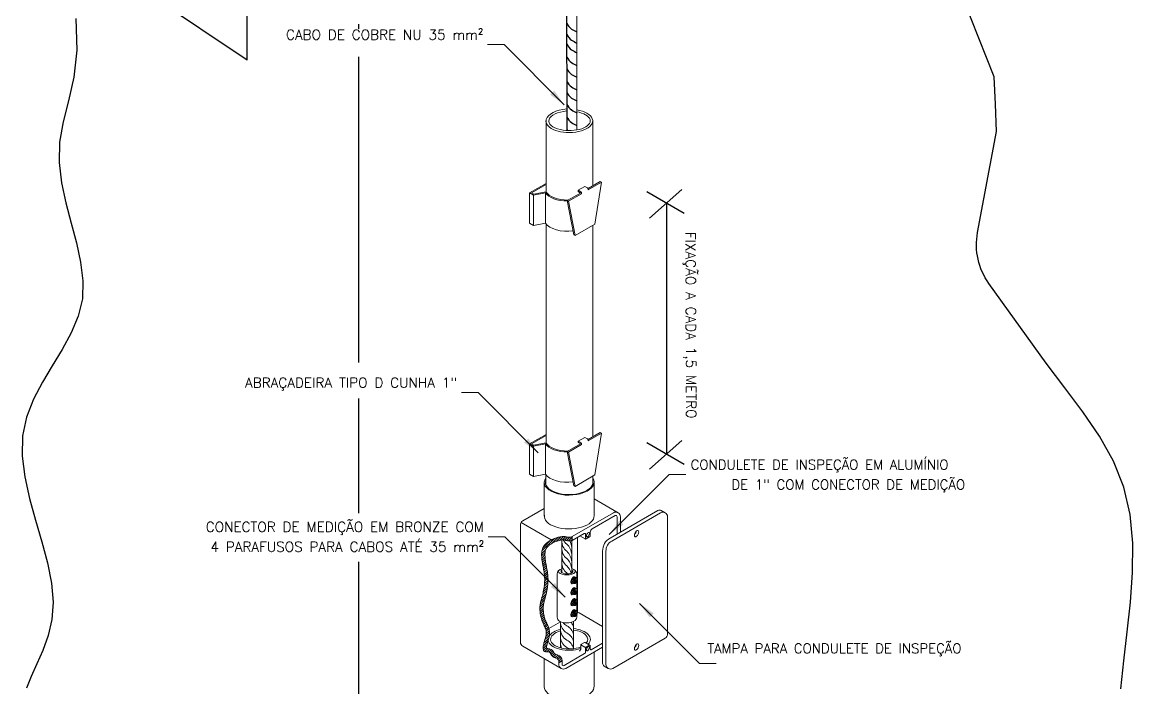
# Paper-space layout 'Layout4' of a CAD drawing. Header units: millimetres. Extents: x 16 to 267, y 19 to 196.
# Drawn here: x 38.48 to 76.11, y 135.41 to 157.96 of the extents above; entities that cross this region are included whole.
import ezdxf
from ezdxf.enums import TextEntityAlignment as Align

# ---------------------------------------------------------------- set-up
doc = ezdxf.new("R2010")
doc.units = ezdxf.units.MM
for name, color, linetype in [('C01', 1, 'Continuous'), ('C02', 42, 'Continuous'), ('C025', 42, 'Continuous'), ('C03', 7, 'Continuous')]:
    doc.layers.add(name, color=color, linetype=linetype)
doc.styles.add('80CL', font='romans.shx', dxfattribs={"height": 2})
pattern_1 = [(45, (89.7333, 92.15463), (-0.039774756, 0.039774756), [])]

psp = doc.layouts.new('Layout4')

# ---------------------------------------------------------------- hatches: boundary and pattern name
at = {"layer": 'C01', "lineweight": 0}
h = psp.add_hatch(dxfattribs=at)
h.set_pattern_fill('ANSI31', color=256, scale=0.45, style=0)
h.set_pattern_definition(pattern_1)
h.paths.add_polyline_path([(56.401, 140.421), (56.4, 140.42), (56.374, 140.406), (56.349, 140.39), (56.325, 140.374), (56.302, 140.357), (56.278, 140.34), (56.255, 140.321), (56.232, 140.302), (56.21, 140.282), (56.188, 140.26), (56.168, 140.236), (56.149, 140.21), (56.132, 140.182), (56.116, 140.15), (56.104, 140.116), (56.094, 140.077), (56.087, 140.036), (56.082, 139.992), (56.079, 139.946), (56.079, 139.899), (56.081, 139.85), (56.084, 139.801), (56.089, 139.753), (56.095, 139.704), (56.103, 139.657), (56.111, 139.61), (56.12, 139.563), (56.129, 139.517), (56.138, 139.47), (56.147, 139.424), (56.155, 139.379), (56.162, 139.333), (56.169, 139.287), (56.174, 139.24), (56.178, 139.193), (56.181, 139.144), (56.182, 139.095), (56.182, 139.044), (56.18, 138.992), (56.176, 138.937), (56.171, 138.882), (56.164, 138.826), (56.155, 138.771), (56.146, 138.717), (56.136, 138.664), (56.125, 138.615), (56.114, 138.568), (56.104, 138.532), (56.221, 138.532), (56.223, 138.541), (56.235, 138.59), (56.246, 138.642), (56.257, 138.696), (56.266, 138.753), (56.275, 138.811), (56.282, 138.869), (56.288, 138.928), (56.292, 138.985), (56.295, 139.041), (56.295, 139.096), (56.294, 139.149), (56.291, 139.201), (56.286, 139.251), (56.28, 139.301), (56.274, 139.35), (56.266, 139.398), (56.257, 139.445), (56.248, 139.492), (56.239, 139.538), (56.23, 139.584), (56.221, 139.63), (56.214, 139.675), (56.206, 139.72), (56.201, 139.766), (56.196, 139.811), (56.193, 139.856), (56.192, 139.9), (56.192, 139.943), (56.194, 139.983), (56.198, 140.02), (56.204, 140.054), (56.211, 140.082), (56.22, 140.107), (56.231, 140.128), (56.242, 140.148), (56.256, 140.166), (56.271, 140.183), (56.288, 140.2), (56.307, 140.217), (56.327, 140.234), (56.347, 140.251), (56.368, 140.267), (56.389, 140.282), (56.41, 140.296), (56.432, 140.309), (56.454, 140.322), (56.477, 140.334), (56.501, 140.345), (56.526, 140.356), (56.553, 140.366), (56.581, 140.376), (56.61, 140.385), (56.64, 140.394), (56.671, 140.402), (56.701, 140.41), (56.714, 140.413), (56.731, 140.417), (56.759, 140.423), (56.784, 140.426), (56.807, 140.428), (56.83, 140.427), (56.855, 140.423), (56.884, 140.415), (56.902, 140.408, 0.179506), (57.119, 140.408), (57.119, 140.538, -0.165926), (56.923, 140.521), (56.92, 140.522), (56.878, 140.534), (56.84, 140.539), (56.805, 140.541), (56.771, 140.538), (56.739, 140.533), (56.707, 140.527), (56.675, 140.519), (56.642, 140.511), (56.61, 140.502), (56.577, 140.493), (56.545, 140.483), (56.514, 140.472), (56.484, 140.46), (56.455, 140.448), (56.427, 140.434)])
h = psp.add_hatch(dxfattribs=at)
h.set_pattern_fill('ANSI31', color=256, scale=0.45, style=0)
h.set_pattern_definition(pattern_1)
h.paths.add_polyline_path([(56.221, 138.532), (56.104, 138.532), (56.103, 138.526), (56.091, 138.487), (56.08, 138.45), (56.069, 138.416), (56.059, 138.383), (56.05, 138.35), (56.042, 138.316), (56.035, 138.282), (56.029, 138.245), (56.025, 138.207), (56.022, 138.168), (56.02, 138.128), (56.02, 138.086), (56.022, 138.045), (56.024, 138.002), (56.029, 137.96), (56.034, 137.917), (56.041, 137.875), (56.05, 137.833), (56.06, 137.791), (56.071, 137.75), (56.084, 137.709), (56.099, 137.669), (56.115, 137.629), (56.132, 137.59), (56.151, 137.551), (56.169, 137.513), (56.187, 137.474), (56.203, 137.436), (56.216, 137.398), (56.227, 137.359), (56.233, 137.32), (56.235, 137.28), (56.233, 137.24), (56.227, 137.199), (56.219, 137.159), (56.213, 137.134), (56.329, 137.134), (56.329, 137.134), (56.338, 137.181), (56.345, 137.229), (56.348, 137.28), (56.345, 137.332), (56.337, 137.383), (56.326, 137.425), (56.324, 137.431), (56.308, 137.477), (56.29, 137.52), (56.271, 137.56), (56.252, 137.599), (56.235, 137.637), (56.218, 137.673), (56.204, 137.709), (56.191, 137.745), (56.179, 137.782), (56.169, 137.819), (56.16, 137.857), (56.152, 137.895), (56.146, 137.934), (56.14, 137.973), (56.137, 138.011), (56.134, 138.05), (56.133, 138.088), (56.133, 138.126), (56.134, 138.162), (56.137, 138.197), (56.14, 138.23), (56.145, 138.262), (56.151, 138.291), (56.159, 138.321), (56.167, 138.351), (56.177, 138.383), (56.188, 138.417), (56.199, 138.455), (56.211, 138.496)])
h = psp.add_hatch(dxfattribs=at)
h.set_pattern_fill('ANSI31', color=256, scale=0.45, style=0)
h.set_pattern_definition(pattern_1)
h.paths.add_polyline_path([(56.286, 136.98), (56.294, 137.007), (56.306, 137.047), (56.318, 137.09), (56.329, 137.134), (56.213, 137.134), (56.209, 137.118), (56.198, 137.078), (56.186, 137.039), (56.175, 137), (56.173, 136.991)])
h = psp.add_hatch(dxfattribs=at)
h.set_pattern_fill('ANSI31', color=256, scale=0.45, style=0)
h.set_pattern_definition(pattern_1)
h.paths.add_polyline_path([(56.286, 136.98), (56.173, 136.991), (56.165, 136.962), (56.155, 136.926), (56.148, 136.89), (56.141, 136.857), (56.136, 136.825), (56.133, 136.795), (56.131, 136.767), (56.132, 136.757), (56.249, 136.77, -0.151546), (56.246, 136.795), (56.248, 136.81), (56.252, 136.837), (56.258, 136.867), (56.265, 136.9), (56.273, 136.934), (56.283, 136.969)])
h = psp.add_hatch(dxfattribs=at)
h.set_pattern_fill('ANSI31', color=256, scale=0.45, style=0)
h.set_pattern_definition(pattern_1)
h.paths.add_polyline_path([(56.249, 136.77), (56.132, 136.757), (56.132, 136.742), (56.134, 136.72), (56.139, 136.7), (56.146, 136.683), (56.154, 136.669), (56.165, 136.657), (56.177, 136.648), (56.192, 136.641), (56.208, 136.637), (56.226, 136.635), (56.246, 136.634), (56.267, 136.634), (56.288, 136.632), (56.31, 136.627), (56.332, 136.619), (56.354, 136.606), (56.375, 136.587), (56.385, 136.574, 0.009996), (56.39, 136.564), (56.468, 136.65, 0.201221), (56.285, 136.745, -0.272287)])
h = psp.add_hatch(dxfattribs=at)
h.set_pattern_fill('ANSI31', color=256, scale=0.45, style=0)
h.set_pattern_definition(pattern_1)
h.paths.add_polyline_path([(56.563, 136.422, -0.364199), (56.659, 136.26), (56.772, 136.325, 0.367718), (56.618, 136.526, -0.282329), (56.484, 136.63, 0.023274), (56.468, 136.65), (56.39, 136.564, 0.20013), (56.55, 136.426, -0.021783)])

# ---------------------------------------------------------------- linework, layer by layer
at = {"layer": 'C01'}
for p, q in [((60.914, 151.48), (59.644, 152.213)), ((60.833, 152.29), (59.733, 151.32)), ((60.309, 151.828), (60.309, 143.328)), ((60.833, 143.79), (59.733, 142.82)), ((60.914, 142.98), (59.644, 143.712))]:
    psp.add_line(p, q, dxfattribs=at)
at = {"layer": 'C01', "lineweight": 0}
for p, q in [((57.119, 140.538), (57.119, 140.408)), ((57.074, 137.627), (57.093, 137.634)), ((56.659, 136.26), (56.772, 136.325))]:
    psp.add_line(p, q, dxfattribs=at)
at = {"layer": 'C01'}
psp.add_lwpolyline([(75.703, 135.374), (75.806, 136.325), (75.926, 137.309), (76.036, 138.312), (76.108, 139.319), (76.112, 140.314), (76.022, 141.284), (75.808, 142.214), (75.454, 143.095), (74.98, 143.937), (74.421, 144.759), (73.809, 145.578), (73.177, 146.41), (71.237, 149.107, -0.204592), (70.852, 150.832), (71.488, 154.256), (71.465, 155.178), (71.417, 156.107), (68.552, 163.325)], format="xyb", dxfattribs=at)
psp.add_lwpolyline([(40.289, 158.08), (40.327, 157.006), (40.222, 156.092), (40.044, 155.297), (39.859, 154.579), (39.735, 153.895), (39.723, 153.211), (39.807, 152.523), (39.955, 151.837), (40.134, 151.157), (40.312, 150.487), (40.456, 149.832), (40.534, 149.196), (40.514, 148.584), (40.373, 147.999), (40.134, 147.433), (39.83, 146.878), (39.494, 146.324), (39.159, 145.763), (38.858, 145.185), (38.623, 144.582), (38.489, 143.943), (38.476, 143.265), (38.565, 142.555), (38.726, 141.826), (38.928, 141.09), (39.139, 140.359), (39.33, 139.645), (39.47, 138.96), (39.528, 138.317), (39.483, 137.725), (39.356, 137.181), (39.177, 136.682), (38.975, 136.223), (38.78, 135.797), (38.623, 135.401)], dxfattribs=at)
at = {"layer": 'C01', "lineweight": 0}
for points in [[(56.925, 140.52), (56.92, 140.522), (56.878, 140.534), (56.84, 140.539), (56.805, 140.541), (56.771, 140.538), (56.739, 140.533), (56.707, 140.527), (56.675, 140.519), (56.642, 140.511), (56.61, 140.502), (56.577, 140.493), (56.545, 140.483), (56.514, 140.472), (56.484, 140.46), (56.455, 140.448), (56.427, 140.434), (56.4, 140.42), (56.374, 140.406), (56.349, 140.39), (56.325, 140.374), (56.302, 140.357), (56.278, 140.34), (56.255, 140.321), (56.232, 140.302), (56.21, 140.282), (56.188, 140.26), (56.168, 140.236), (56.149, 140.21), (56.132, 140.182), (56.116, 140.15), (56.104, 140.116), (56.094, 140.077), (56.087, 140.036), (56.082, 139.992), (56.079, 139.946), (56.079, 139.899), (56.081, 139.85), (56.084, 139.801), (56.089, 139.753), (56.095, 139.704), (56.103, 139.657), (56.111, 139.61), (56.12, 139.563), (56.129, 139.517), (56.138, 139.47), (56.147, 139.424), (56.155, 139.379), (56.162, 139.333), (56.169, 139.287), (56.174, 139.24), (56.178, 139.193), (56.181, 139.144), (56.182, 139.095), (56.182, 139.044), (56.18, 138.992), (56.176, 138.937), (56.171, 138.882), (56.164, 138.826), (56.155, 138.771), (56.146, 138.717), (56.136, 138.664), (56.125, 138.615), (56.114, 138.568), (56.103, 138.526), (56.091, 138.487), (56.08, 138.45), (56.069, 138.416), (56.059, 138.383), (56.05, 138.35), (56.042, 138.316), (56.035, 138.282), (56.029, 138.245), (56.025, 138.207), (56.022, 138.168), (56.02, 138.128), (56.02, 138.086), (56.022, 138.045), (56.024, 138.002), (56.029, 137.96), (56.034, 137.917), (56.041, 137.875), (56.05, 137.833), (56.06, 137.791), (56.071, 137.75), (56.084, 137.709), (56.099, 137.669), (56.115, 137.629), (56.132, 137.59), (56.151, 137.551), (56.169, 137.513), (56.187, 137.474), (56.203, 137.436), (56.216, 137.398), (56.227, 137.359), (56.233, 137.32), (56.235, 137.28), (56.233, 137.24), (56.227, 137.199), (56.219, 137.159), (56.209, 137.118), (56.198, 137.078), (56.186, 137.039), (56.175, 137), (56.165, 136.962), (56.155, 136.926), (56.148, 136.89), (56.141, 136.857), (56.136, 136.825), (56.133, 136.795), (56.131, 136.767), (56.132, 136.742), (56.134, 136.72), (56.139, 136.7), (56.146, 136.683), (56.154, 136.669), (56.165, 136.657), (56.177, 136.648), (56.192, 136.641), (56.208, 136.637), (56.226, 136.635), (56.246, 136.634), (56.267, 136.634), (56.288, 136.632), (56.31, 136.627), (56.332, 136.619), (56.354, 136.606), (56.375, 136.587), (56.385, 136.574)], [(56.902, 140.408), (56.884, 140.415), (56.855, 140.423), (56.83, 140.427), (56.807, 140.428), (56.784, 140.426), (56.759, 140.423), (56.731, 140.417), (56.701, 140.41), (56.671, 140.402), (56.64, 140.394), (56.61, 140.385), (56.581, 140.376), (56.553, 140.366), (56.526, 140.356), (56.501, 140.345), (56.477, 140.334), (56.454, 140.322), (56.432, 140.309), (56.41, 140.296), (56.389, 140.282), (56.368, 140.267), (56.347, 140.251), (56.327, 140.234), (56.307, 140.217), (56.288, 140.2), (56.271, 140.183), (56.256, 140.166), (56.242, 140.148), (56.231, 140.128), (56.22, 140.107), (56.211, 140.082), (56.204, 140.054), (56.198, 140.02), (56.194, 139.983), (56.192, 139.943), (56.192, 139.9), (56.193, 139.856), (56.196, 139.811), (56.201, 139.766), (56.206, 139.72), (56.214, 139.675), (56.221, 139.63), (56.23, 139.584), (56.239, 139.538), (56.248, 139.492), (56.257, 139.445), (56.266, 139.398), (56.274, 139.35), (56.28, 139.301), (56.286, 139.251), (56.291, 139.201), (56.294, 139.149), (56.295, 139.096), (56.295, 139.041), (56.292, 138.985), (56.288, 138.928), (56.282, 138.869), (56.275, 138.811), (56.266, 138.753), (56.257, 138.696), (56.246, 138.642), (56.235, 138.59), (56.223, 138.541), (56.211, 138.496), (56.199, 138.455), (56.188, 138.417), (56.177, 138.383), (56.167, 138.351), (56.159, 138.321), (56.151, 138.291), (56.145, 138.262), (56.14, 138.23), (56.137, 138.197), (56.134, 138.162), (56.133, 138.126), (56.133, 138.088), (56.134, 138.05), (56.137, 138.011), (56.14, 137.973), (56.146, 137.934), (56.152, 137.895), (56.16, 137.857), (56.169, 137.819), (56.179, 137.782), (56.191, 137.745), (56.204, 137.709), (56.218, 137.673), (56.235, 137.637), (56.252, 137.599), (56.271, 137.56), (56.29, 137.52), (56.308, 137.477), (56.324, 137.431), (56.337, 137.383), (56.345, 137.332), (56.348, 137.28), (56.345, 137.229), (56.338, 137.181), (56.329, 137.134), (56.318, 137.09), (56.306, 137.047), (56.294, 137.007), (56.283, 136.969), (56.273, 136.934), (56.265, 136.9), (56.258, 136.867), (56.252, 136.837), (56.248, 136.81), (56.246, 136.795)]]:
    psp.add_lwpolyline(points, dxfattribs=at)
for centre, radius, start, end in [((56.7, 154.589), 0.57, 45.0135, 46.6951), ((57.174, 140.364), 0.408, 175.2874, 233.1387), ((57.174, 140.609), 0.408, 206.2478, 233.1387), ((57.011, 140.701), 0.313, 249.5501, 290.2563), ((56.996, 140.817), 0.305, 256.0686, 293.7528), ((56.537, 140.109), 0.57, 6.1981, 29.4051), ((57.174, 140.12), 0.408, 175.2874, 233.1387), ((56.537, 139.867), 0.57, 6.1981, 46.6951), ((56.537, 139.622), 0.57, 6.1981, 46.6951), ((57.174, 139.875), 0.408, 175.2874, 233.1387), ((57.174, 139.631), 0.408, 175.2874, 233.1387), ((56.537, 139.378), 0.57, 6.1981, 46.6951), ((56.537, 139.133), 0.57, 16.7956, 46.6951), ((56.537, 138.889), 0.57, 42.2486, 46.6951), ((57.147, 137.65), 0.433, 180, 240.8925), ((57.147, 137.409), 0.433, 180, 240.8925), ((57.147, 137.89), 0.433, 218.1832, 240.8925), ((56.764, 137.151), 0.4, 10.504, 64.395), ((56.764, 137.392), 0.4, 10.504, 37.563), ((57.147, 137.158), 0.433, 180, 240.8925), ((56.764, 136.91), 0.4, 10.504, 64.395), ((56.764, 136.67), 0.4, 10.504, 64.395), ((56.289, 136.788), 0.0431, 169.951, 265.0677), ((56.263, 136.478), 0.268, 34.4772, 85.319), ((56.635, 136.687), 0.162, 200.8029, 263.8665), ((57.147, 136.938), 0.433, 180, 204.6487), ((56.764, 136.419), 0.4, 50.7397, 64.395), ((56.635, 136.687), 0.275, 204.445, 254.6711), ((56.514, 136.284), 0.147, 350.7956, 75.8334), ((56.577, 136.335), 0.195, 357.0861, 77.8436)]:
    psp.add_arc(centre, radius, start, end, dxfattribs=at)
for centre, ratio, start_param, end_param in [((57.156, 139.058), 0.277631, 3.162124, 5.920702), ((57.188, 139.039), 0.281547, 3.158868, 6.283185), ((57.156, 138.685), 0.277631, 3.162124, 5.920702), ((57.188, 138.667), 0.281547, 3.158868, 6.283185), ((57.156, 138.313), 0.277631, 3.162124, 5.920702), ((57.188, 138.295), 0.281547, 3.158868, 6.283185), ((57.156, 137.941), 0.277631, 3.162124, 5.920702), ((57.188, 137.923), 0.281547, 3.158868, 6.283185)]:
    psp.add_ellipse(centre, major_axis=(-0.074, -0.107), ratio=ratio, start_param=start_param, end_param=end_param, dxfattribs=at)
at = {"layer": 'C01'}
for points in [[(56.928, 157.912), (56.976, 157.842), (57.064, 157.716), (57.211, 157.663), (57.267, 157.627)], [(56.928, 157.537), (56.976, 157.467), (57.064, 157.341), (57.211, 157.287), (57.267, 157.251)], [(56.928, 157.21), (56.976, 157.14), (57.064, 157.014), (57.211, 156.96), (57.267, 156.924)], [(56.928, 156.778), (56.976, 156.708), (57.064, 156.582), (57.211, 156.528), (57.267, 156.492)], [(56.928, 156.379), (56.976, 156.31), (57.064, 156.183), (57.211, 156.13), (57.267, 156.094)], [(56.928, 155.953), (56.976, 155.883), (57.064, 155.757), (57.211, 155.703), (57.267, 155.667)], [(56.928, 155.577), (56.976, 155.507), (57.064, 155.381), (57.211, 155.327), (57.267, 155.292)], [(56.928, 155.176), (56.976, 155.106), (57.064, 154.98), (57.211, 154.926), (57.267, 154.891)], [(56.928, 154.744), (56.976, 154.674), (57.064, 154.548), (57.211, 154.494), (57.267, 154.459)]]:
    psp.add_open_spline(points, degree=3, knots=[0, 0, 0, 0, 0.05536196, 0.0999282, 0.0999282, 0.0999282, 0.0999282], dxfattribs=at)
psp.add_open_spline([(56.928, 154.346), (56.941, 154.326), (56.955, 154.307), (56.968, 154.288)], degree=3, dxfattribs=at)
at = {"layer": 'C02'}
psp.add_line((56.905, 168.565), (56.929, 154.299), dxfattribs=at)
at = {"layer": 'C02', "lineweight": 0}
for p, q in [((57.267, 154.319), (57.267, 168.252)), ((56.929, 154.299), (56.929, 155.157)), ((56.227, 154.625), (56.227, 152.207)), ((57.809, 154.617), (57.809, 152.413)), ((57.809, 153.674), (57.809, 152.413)), ((56.227, 151.123), (56.227, 148.244)), ((57.809, 151.081), (57.809, 146.648)), ((56.227, 148.244), (56.227, 143.702)), ((57.809, 148.203), (57.809, 143.913)), ((56.227, 147.126), (56.227, 144.332)), ((56.22, 142.631), (56.22, 142.311)), ((57.809, 142.581), (57.809, 142.31)), ((60.402, 142.64), (60.964, 142.64)), ((56.767, 139.313), (56.767, 140.424)), ((57.105, 139.312), (57.105, 140.403)), ((56.606, 139.281), (56.606, 137.804)), ((56.606, 139.28), (56.606, 137.8)), ((57.266, 139.281), (57.266, 139.132)), ((57.073, 138.982), (57.079, 138.985)), ((57.083, 138.951), (57.111, 138.967)), ((57.114, 138.933), (57.183, 138.942)), ((57.143, 138.987), (57.261, 139.055)), ((57.143, 138.987), (57.146, 139.018)), ((57.165, 138.974), (57.143, 138.987)), ((57.169, 139.005), (57.146, 139.018)), ((57.165, 138.974), (57.284, 139.042)), ((57.169, 139.005), (57.287, 139.074)), ((57.199, 139.178), (57.195, 139.152)), ((57.23, 139.162), (57.226, 139.134)), ((57.284, 139.042), (57.258, 139.057)), ((57.261, 139.145), (57.278, 139.099)), ((57.266, 139.061), (57.266, 139.052)), ((57.266, 138.999), (57.266, 138.761)), ((57.073, 138.61), (57.079, 138.612)), ((57.083, 138.579), (57.111, 138.594)), ((57.114, 138.561), (57.183, 138.569)), ((57.143, 138.614), (57.261, 138.683)), ((57.143, 138.614), (57.146, 138.646)), ((57.165, 138.601), (57.143, 138.614)), ((57.169, 138.633), (57.146, 138.646)), ((57.165, 138.601), (57.284, 138.67)), ((57.169, 138.633), (57.287, 138.701)), ((57.199, 138.806), (57.195, 138.78)), ((57.23, 138.79), (57.226, 138.762)), ((57.261, 138.773), (57.278, 138.727)), ((57.261, 138.683), (57.261, 138.686)), ((57.284, 138.67), (57.261, 138.683)), ((57.266, 138.689), (57.266, 138.68)), ((57.266, 138.627), (57.266, 138.388)), ((57.073, 138.237), (57.079, 138.24)), ((57.083, 138.206), (57.111, 138.222)), ((57.114, 138.188), (57.183, 138.197)), ((57.143, 138.242), (57.261, 138.31)), ((57.143, 138.242), (57.146, 138.274)), ((57.165, 138.229), (57.143, 138.242)), ((57.169, 138.261), (57.146, 138.274)), ((57.165, 138.229), (57.284, 138.298)), ((57.169, 138.261), (57.287, 138.329)), ((57.199, 138.434), (57.195, 138.408)), ((57.23, 138.418), (57.226, 138.39)), ((57.261, 138.4), (57.278, 138.354)), ((57.261, 138.31), (57.261, 138.314)), ((57.284, 138.298), (57.261, 138.31)), ((57.266, 138.317), (57.266, 138.308)), ((57.266, 138.255), (57.266, 138.016)), ((57.073, 137.865), (57.079, 137.868)), ((57.083, 137.834), (57.111, 137.85)), ((57.114, 137.816), (57.183, 137.825)), ((57.143, 137.87), (57.261, 137.938)), ((57.143, 137.87), (57.146, 137.901)), ((57.165, 137.857), (57.143, 137.87)), ((57.169, 137.888), (57.146, 137.901)), ((57.165, 137.857), (57.284, 137.925)), ((57.169, 137.888), (57.287, 137.957)), ((57.199, 138.061), (57.195, 138.035)), ((57.23, 138.046), (57.226, 138.017)), ((57.261, 138.028), (57.278, 137.982)), ((57.261, 137.938), (57.261, 137.942)), ((57.284, 137.925), (57.261, 137.938)), ((57.266, 137.945), (57.266, 137.936)), ((57.266, 137.883), (57.266, 137.804)), ((56.714, 136.767), (56.714, 137.655)), ((57.157, 136.737), (57.157, 137.656))]:
    psp.add_line(p, q, dxfattribs=at)
at = {"layer": 'C02', "lineweight": 0, "ltscale": 1.6}
for p, q in [((54.805, 157.198), (54.242, 157.198)), ((54.805, 157.198), (54.242, 157.198)), ((56.843, 155.16), (54.805, 157.198)), ((53.924, 145.412), (53.362, 145.412)), ((53.924, 145.412), (53.362, 145.412)), ((53.924, 145.412), (53.362, 145.412)), ((55.963, 143.374), (53.924, 145.412)), ((58.363, 140.602), (60.402, 142.64)), ((60.402, 142.64), (60.964, 142.64)), ((54.834, 140.527), (54.272, 140.527)), ((56.873, 138.489), (54.834, 140.527)), ((59.394, 138.273), (61.432, 136.235)), ((61.432, 136.235), (61.995, 136.235))]:
    psp.add_line(p, q, dxfattribs=at)
at = {"layer": 'C02', "lineweight": 0}
for centre, radius, start, end in [((56.765, 139.274), 0.16, 119.1143, 177.89), ((57.106, 139.274), 0.16, 2.11, 60.8857), ((56.767, 137.812), 0.162, 182.2741, 240.2396), ((57.106, 137.812), 0.16, 294.9716, 357.9174)]:
    psp.add_arc(centre, radius, start, end, dxfattribs=at)
for centre, major_axis, ratio, start_param, end_param in [((57.019, 154.625), (0.793, 0.024), 0.502074, 1.668357, 4.303649), ((57.019, 154.625), (0.697, 0.023), 0.474899, 1.683863, 4.245627), ((56.936, 139.356), (-0.284, -0.002), 0.412811, 5.350077, 10.356809), ((56.936, 139.356), (-0.2, 0), 0.424722, 5.71745, 9.974406), ((57.153, 139.057), (-0.056, -0.119), 0.494882, 2.902278, 6.507005), ((57.226, 139.024), (-0.046, -0.0801), 0.500279, -0.644673, 2.073751), ((57.226, 139.024), (-0.046, -0.0801), 0.500279, 2.496756, 5.215581), ((57.153, 139.057), (-0.056, -0.119), 0.494882, 2.545933, 2.723899), ((57.153, 138.685), (-0.056, -0.119), 0.494882, 2.902278, 6.507005), ((57.226, 138.651), (-0.046, -0.0801), 0.500279, -0.644673, 2.073751), ((57.226, 138.651), (-0.046, -0.0801), 0.500279, 2.496756, 5.215581), ((57.153, 138.685), (-0.056, -0.119), 0.494882, 2.545933, 2.723899), ((57.153, 138.313), (-0.056, -0.119), 0.494882, 2.902278, 6.507005), ((57.226, 138.279), (-0.046, -0.0801), 0.500279, -0.644673, 2.073751), ((57.226, 138.279), (-0.046, -0.0801), 0.500279, 2.496756, 5.215581), ((57.153, 138.313), (-0.056, -0.119), 0.494882, 2.545933, 2.723899), ((57.153, 137.94), (-0.056, -0.119), 0.494882, 2.902278, 6.507005), ((57.226, 137.907), (-0.046, -0.0801), 0.500279, -0.644673, 2.073751), ((57.226, 137.907), (-0.046, -0.0801), 0.500279, 2.496756, 5.215581), ((57.153, 137.94), (-0.056, -0.119), 0.494882, 2.545933, 2.723899), ((57.013, 137.054), (-0.719, -0.005), 0.516339, 5.136072, 5.926679), ((56.936, 137.731), (-0.284, -0.002), 0.420146, 0.498874, 2.562797), ((57.013, 137.054), (-0.719, -0.005), 0.516339, 2.667734, 4.504714), ((57.013, 137.054), (-0.719, -0.005), 0.516339, 0.094641, 2.132349), ((57.013, 137.054), (-0.63, 0), 0.516339, 5.221021, 8.518571), ((57.013, 137.054), (-0.63, 0), 0.516339, 2.735473, 4.475076)]:
    psp.add_ellipse(centre, major_axis=major_axis, ratio=ratio, start_param=start_param, end_param=end_param, dxfattribs=at)
at = {"layer": 'C02', "lineweight": 0, "extrusion": (0, 0, -1)}
for major_axis, ratio, start_param, end_param in [((0.792, 0), 0.500347, 5.033546, 8.245887), ((0.708, 0), 0.464884, 5.073477, 8.295729)]:
    psp.add_ellipse((57.017, 154.617), major_axis=major_axis, ratio=ratio, start_param=start_param, end_param=end_param, dxfattribs=at)
at = {"layer": 'C02', "lineweight": 0, "ltscale": 1.6}
for points in [[(56.503, 155.643), (56.365, 155.506), (56.843, 155.16)], [(55.622, 143.857), (55.484, 143.721), (55.963, 143.374)], [(58.846, 140.942), (58.71, 141.08), (58.363, 140.602)], [(56.39, 138.829), (56.526, 138.968), (56.873, 138.489)], [(59.877, 137.933), (59.741, 137.795), (59.394, 138.273)]]:
    psp.add_solid(points, dxfattribs=at)
at = {"layer": 'C025', "lineweight": 0}
for p, q in [((57.293, 137.966), (57.293, 140.508)), ((58.144, 137.492), (57.349, 137.951)), ((56.326, 137.425), (56.714, 137.65))]:
    psp.add_line(p, q, dxfattribs=at)
psp.add_arc((57.293, 137.853), 0.113, 60, 93.349, dxfattribs=at)
at = {"layer": 'C03'}
for p, q in [((46.101, 156.676), (46.101, 165.816)), ((46.101, 156.676), (39.739, 160.93)), ((49.872, 157.888), (49.872, 157.737)), ((49.872, 156.787), (49.872, 146.432)), ((49.872, 145.216), (49.872, 141.329)), ((49.872, 139.681), (49.872, 134.274))]:
    psp.add_line(p, q, dxfattribs=at)
at = {"layer": 'C03', "lineweight": 0}
for p, q in [((56.227, 152.497), (55.673, 152.177)), ((56.227, 152.46), (55.737, 152.177)), ((57.65, 152.321), (58.062, 152.559)), ((57.658, 152.278), (58.103, 152.535)), ((58.103, 152.535), (57.88, 151.122)), ((58.103, 152.535), (58.062, 152.559)), ((55.673, 152.177), (55.673, 151.147)), ((55.806, 152.1), (55.673, 152.177)), ((55.812, 152.134), (55.737, 152.177)), ((55.806, 152.1), (56.207, 152.175)), ((55.806, 152.1), (55.806, 151.07)), ((55.812, 152.134), (56.224, 152.211)), ((56.207, 152.175), (56.207, 151.147)), ((56.949, 151.916), (57.394, 152.173)), ((56.99, 151.893), (57.435, 152.15)), ((57.315, 152.269), (57.538, 152.398)), ((57.408, 152.215), (57.315, 152.269)), ((57.315, 152.219), (57.315, 152.269)), ((57.394, 152.173), (57.315, 152.219)), ((57.631, 152.344), (57.538, 152.398)), ((57.658, 152.278), (57.658, 152.294)), ((56.99, 151.893), (56.949, 151.916)), ((56.949, 151.916), (57.172, 150.76)), ((56.99, 151.893), (57.213, 150.736)), ((55.806, 151.07), (55.673, 151.147)), ((55.806, 151.072), (56.207, 151.147)), ((57.213, 150.736), (57.88, 151.122)), ((57.213, 150.736), (57.172, 150.76)), ((56.227, 143.996), (55.673, 143.677)), ((56.227, 143.959), (55.737, 143.677)), ((57.315, 143.769), (57.538, 143.897)), ((57.631, 143.844), (57.538, 143.897)), ((57.65, 143.821), (58.062, 144.059)), ((57.658, 143.778), (58.103, 144.035)), ((57.658, 143.778), (57.658, 143.794)), ((58.103, 144.035), (57.88, 142.622)), ((58.103, 144.035), (58.062, 144.059)), ((55.673, 143.677), (55.673, 142.647)), ((55.806, 143.6), (55.673, 143.677)), ((55.812, 143.633), (55.737, 143.677)), ((55.806, 143.6), (56.207, 143.675)), ((55.806, 143.6), (55.806, 142.57)), ((55.812, 143.633), (56.224, 143.711)), ((56.207, 143.675), (56.207, 142.647)), ((56.949, 143.416), (57.394, 143.673)), ((56.99, 143.393), (56.949, 143.416)), ((56.949, 143.416), (57.172, 142.26)), ((56.99, 143.393), (57.435, 143.65)), ((57.408, 143.715), (57.315, 143.769)), ((57.315, 143.719), (57.315, 143.769)), ((57.394, 143.673), (57.315, 143.719)), ((56.99, 143.393), (57.213, 142.236)), ((55.806, 142.57), (55.673, 142.647)), ((55.806, 142.572), (56.207, 142.647)), ((56.169, 142.37), (56.169, 141.222)), ((57.213, 142.236), (57.88, 142.622)), ((57.857, 142.381), (57.857, 141.233)), ((57.213, 142.236), (57.172, 142.26)), ((58.671, 141.343), (57.857, 141.813)), ((55.438, 141.068), (56.169, 141.49)), ((57.119, 140.538), (58.514, 141.343)), ((57.787, 140.793), (58.57, 141.245)), ((58.397, 140.483), (60.021, 141.421)), ((58.454, 140.386), (60.111, 141.343)), ((58.637, 140.622), (58.637, 141.206)), ((58.75, 140.687), (58.75, 141.206)), ((60.269, 141.343), (60.133, 141.421)), ((60.347, 137.233), (60.347, 141.206)), ((55.36, 136.958), (55.36, 140.932)), ((56.401, 140.421), (55.381, 141.011)), ((57.119, 140.408), (57.524, 140.641)), ((57.553, 140.455), (57.377, 140.557)), ((57.57, 140.451), (57.57, 140.61)), ((57.587, 140.455), (57.705, 140.524)), ((57.728, 140.563), (57.728, 140.682)), ((58.144, 136.247), (58.144, 140.045)), ((58.257, 136.208), (58.257, 140.045)), ((58.493, 136.071), (60.269, 137.096)), ((56.738, 136.071), (55.438, 136.822)), ((56.896, 136.071), (58.144, 136.792)), ((57.403, 136.726), (57.403, 136.852)), ((57.547, 136.794), (57.409, 136.874)), ((57.425, 136.891), (57.527, 136.949)), ((57.72, 136.85), (57.552, 136.947)), ((57.57, 136.629), (57.57, 136.755)), ((57.592, 136.794), (57.694, 136.853)), ((57.728, 136.721), (57.728, 136.833)), ((57.761, 136.701), (58.144, 136.922)), ((57.857, 136.626), (57.857, 135.458)), ((56.169, 136.4), (56.169, 135.447)), ((56.659, 136.208), (56.659, 136.26)), ((56.772, 136.208), (56.772, 136.325)), ((56.84, 136.169), (57.536, 136.571)), ((58.335, 136.071), (58.2, 136.149))]:
    psp.add_line(p, q, dxfattribs=at)
for centre, radius, start, end in [((57.361, 152.158), 0.0744, 353.8298, 50.7305), ((57.584, 152.286), 0.0744, 353.8298, 50.7305), ((57.584, 143.786), 0.0744, 353.8298, 50.7305), ((57.361, 143.658), 0.0744, 353.8298, 50.7305), ((58.592, 141.206), 0.158, 0, 120), ((58.592, 141.206), 0.0451, 0, 120), ((60.077, 141.323), 0.113, 60, 120), ((60.19, 141.206), 0.158, 0, 120), ((55.517, 140.932), 0.158, 120, 180), ((57.862, 140.682), 0.134, 120, 180), ((57.536, 140.61), 0.0335, 0, 120), ((57.57, 140.484), 0.0335, 240, 300), ((57.683, 140.563), 0.045, 300, 0), ((58.651, 140.045), 0.507, 120, 180), ((58.651, 140.045), 0.394, 120, 180), ((60.19, 137.233), 0.158, 300, 0), ((55.517, 136.958), 0.158, 180, 240), ((57.311, 136.735), 0.0925, 300.1933, 354.3098), ((57.448, 136.852), 0.045, 120, 180), ((57.538, 136.93), 0.0225, 48.8727, 120), ((57.502, 136.629), 0.0675, 300, 0), ((57.57, 136.833), 0.045, 240, 300), ((57.525, 136.755), 0.045, 0, 60), ((57.615, 136.755), 0.045, 120, 180), ((57.705, 136.833), 0.0225, 0, 120), ((57.75, 136.721), 0.0225, 180, 300), ((58.257, 136.247), 0.113, 180, 240), ((56.817, 136.208), 0.158, 180, 300), ((56.817, 136.208), 0.0451, 180, 300), ((58.414, 136.208), 0.158, 180, 300)]:
    psp.add_arc(centre, radius, start, end, dxfattribs=at)
for centre, major_axis, ratio, start_param, end_param in [((56.955, 152.306), (-0.791, 0), 0.509483, 0.329863, 1.566094), ((56.976, 152.336), (-0.791, 0), 0.509483, 0.313964, 1.566094), ((56.955, 151.28), (-0.791, 0), 0.509483, 0.329863, 1.816391), ((56.955, 143.806), (-0.791, 0), 0.509483, 0.329863, 1.566094), ((56.976, 143.836), (-0.791, 0), 0.509483, 0.313964, 1.566094), ((56.955, 142.778), (-0.791, 0), 0.509483, 0.329863, 1.816391), ((57.013, 142.375), (-0.844, -0.006), 0.516339, 5.928721, 9.760319), ((57.013, 142.375), (-0.805, 0), 0.516339, 6.119902, 9.569814), ((57.013, 141.231), (-0.844, -0.006), 0.516339, 6.196955, 9.448604), ((59.229, 140.715), (-0.05, -0.105), 0.498262, 0.748433, 1.943312), ((59.229, 136.873), (-0.05, -0.105), 0.498262, 0.748433, 1.943312), ((57.013, 135.456), (-0.844, -0.006), 0.516339, 0.016118, 3.165419)]:
    psp.add_ellipse(centre, major_axis=major_axis, ratio=ratio, start_param=start_param, end_param=end_param, dxfattribs=at)
for centre, major_axis in [((57.648, 140.599), (-0.0342, -0.0725)), ((59.296, 140.637), (-0.05, -0.105)), ((57.648, 136.743), (-0.0342, -0.0725)), ((59.296, 136.795), (-0.05, -0.105))]:
    psp.add_ellipse(centre, major_axis=major_axis, ratio=0.491991, dxfattribs=at)

# ---------------------------------------------------------------- texts
at = {"layer": 'C03', "style": '80CL'}
for s, height, p in [('CABO DE COBRE NU 35 mm²', 0.3375, (54.097, 157.367)), ('ABRAÇADEIRA TIPO D CUNHA 1"', 0.3375, (53.216, 145.581)), ('DE 1" COM CONECTOR DE MEDIÇÃO', 0.33, (70.432, 142.134)), ('CONECTOR DE MEDIÇÃO EM BRONZE COM', 0.3375, (54.126, 140.696)), ('4 PARAFUSOS PARA CABOS ATÉ 35 mm²', 0.3375, (54.126, 140.021))]:
    psp.add_text(s, height=height, dxfattribs=at).set_placement(p, align=Align.RIGHT)
psp.add_text('FIXAÇÃO A CADA 1,5 METRO', height=0.3375, rotation=270.2354, dxfattribs=at).set_placement((60.956, 150.855))
for s, p in [('CONDULETE DE INSPEÇÃO EM ALUMÍNIO', (61.128, 142.808)), ('TAMPA PARA CONDULETE DE INSPEÇÃO', (61.697, 136.583))]:
    psp.add_text(s, height=0.33, dxfattribs=at).set_placement(p)

doc.saveas('drawing.dxf')
